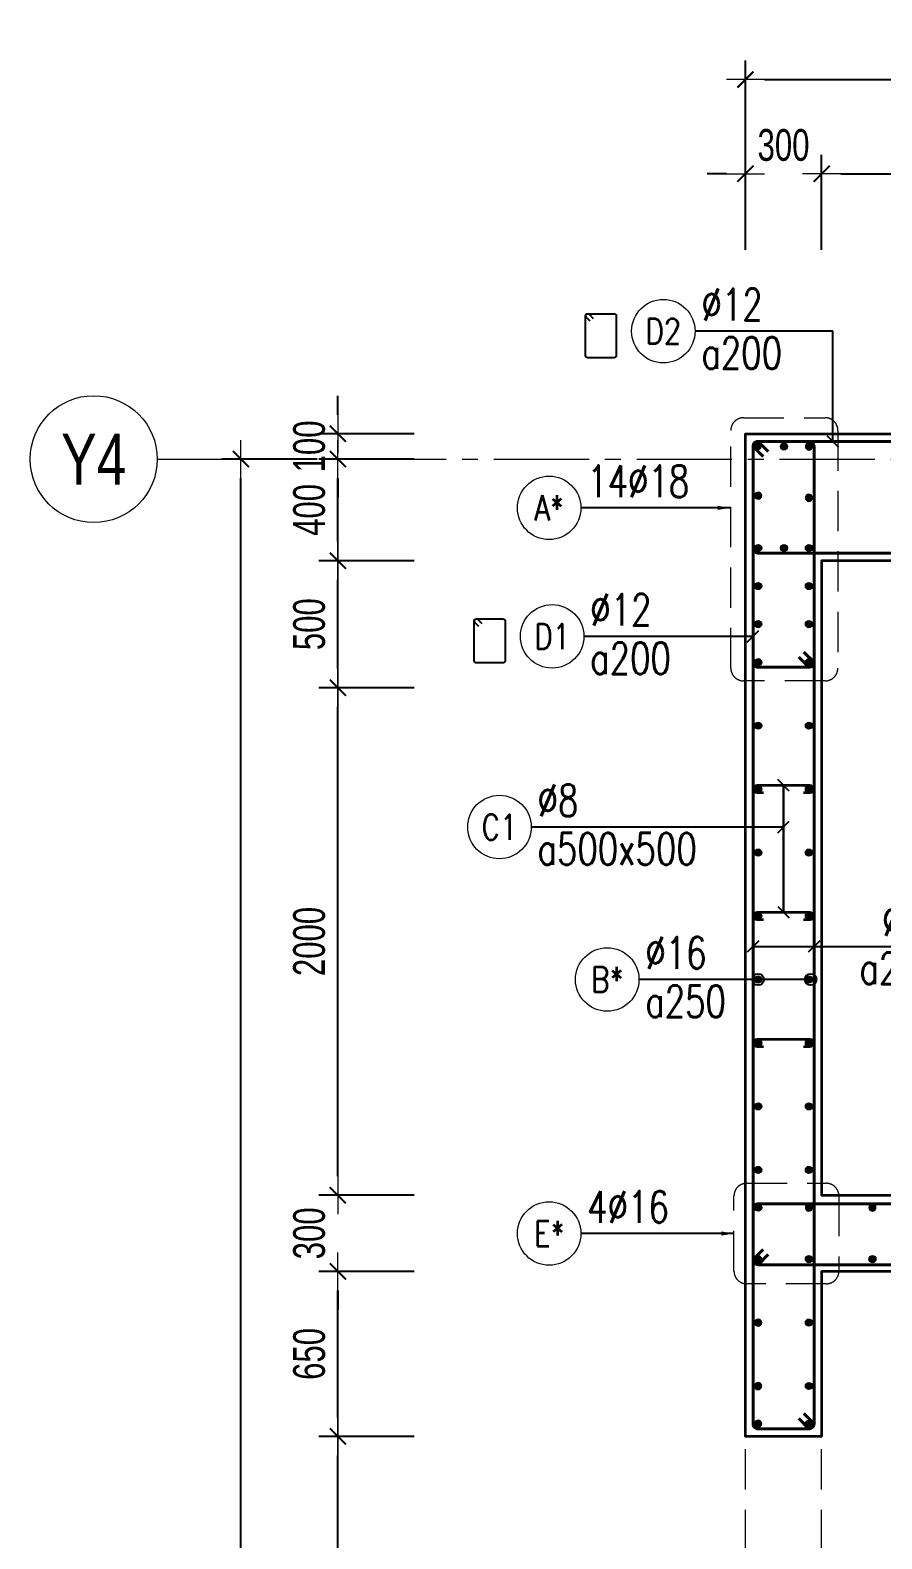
# Model space of a CAD drawing. Header units: millimetres. Extents: x 944027 to 981803, y -83026 to 82675.
# Drawn here: x 964539 to 967892, y 76004 to 81947 of the extents above; entities that cross this region are included whole.
import ezdxf
from ezdxf.enums import TextEntityAlignment as Align

# ---------------------------------------------------------------- set-up
doc = ezdxf.new("R2010")
doc.units = ezdxf.units.MM
doc.header["$MEASUREMENT"] = 0
for name, pattern in [('HIDDEN2', [4.7625, 3.175, -1.5875]), ('HT_Dim Grid$0$CENTER2', [1.125, 0.75, -0.125, 0.125, -0.125]), ('HT_Grid$0$CENTER2', [1.125, 0.75, -0.125, 0.125, -0.125])]:
    doc.linetypes.add(name, pattern=pattern)
doc.layers.get('0').update_dxf_attribs({"lineweight": 20})
doc.layers.get('Defpoints').update_dxf_attribs({"color": 151, "lineweight": 9})
for name, color, linetype, lineweight in [('HT_Dim Grid$0$NDC_S_AXIS', 5, 'HT_Dim Grid$0$CENTER2', 13), ('HT_Dim Grid$0$NDC_S_SYMBOL', 1, 'Continuous', 15), ('HT_Dim Grid$0$NDC_S_TEXT SYMBOL', 7, 'Continuous', 20), ('HT_Grid$0$NDC_S_AXIS', 5, 'HT_Grid$0$CENTER2', 13), ('KC-LEADER', 153, 'Continuous', 18), ('KC-THEP', 6, 'Continuous', 40), ('NDC_S_BEAM', 3, 'HIDDEN2', 20), ('NDC_S_DIM', 1, 'Continuous', 15), ('NDC_S_HIDDEN', 8, 'HIDDEN2', 13), ('NDC_S_LEADER', 1, 'Continuous', 15), ('NDC_S_REBAR', 4, 'Continuous', 35), ('NDC_S_STIRRUP', 4, 'Continuous', 40), ('NDC_S_VN TEXT', 7, 'Continuous', 20), ('NDC_S_WALL', 6, 'Continuous', 35)]:
    doc.layers.add(name, color=color, linetype=linetype, lineweight=lineweight)
doc.layers.add('Ligature', color=1, linetype='Continuous')
doc.styles.add('HT_Dim Grid$0$NDC_ANNO', font='', dxfattribs={"width": 0.8})
doc.styles.add('NDC_ARIAL', font='arial.ttf', dxfattribs={"width": 0.85})
doc.styles.add('NDC_DIM', font='', dxfattribs={"width": 0.75})
doc.styles.add('NDC_EN TXT', font='romans.shx', dxfattribs={"width": 0.8})
doc.styles.get('HT_Dim Grid$0$NDC_ANNO').set_extended_font_data('Dotum')
doc.styles.get('NDC_DIM').set_extended_font_data('Dotum')
doc.dimstyles.new('NDC_1-50', dxfattribs={"dimscale": 50, "dimtxt": 2.5, "dimasz": 1, "dimexe": 1.5, "dimexo": 0, "dimgap": 0.8, "dimtad": 1, "dimdec": 0, "dimdsep": 46, "dimtxsty": 'NDC_ARIAL', "dimblk": 'DIMMARK', "dimcen": 49999.938995, "dimdle": 1.5, "dimclrd": 1, "dimclre": 1, "dimclrt": 3, "dimadec": 0, "dimazin": 0, "dimtfac": 1, "dimtdec": 0, "dimtix": 1, "dimtmove": 2, "dimatfit": 3, "dimfxl": 1, "dimarcsym": 0})
doc.dimstyles.new('NDC_dim_30', dxfattribs={"dimscale": 30, "dimtxt": 2.5, "dimasz": 1.5, "dimexe": 1.5, "dimexo": 2.5, "dimgap": 1, "dimtad": 1, "dimdec": 0, "dimzin": 0, "dimdsep": 46, "dimtxsty": 'NDC_DIM', "dimblk": 'DIMMARK', "dimcen": 0.09, "dimdle": 1.2, "dimclrd": 1, "dimclre": 1, "dimclrt": 3, "dimadec": 0, "dimazin": 0, "dimtfac": 1, "dimtdec": 0, "dimtix": 1, "dimtofl": 0, "dimtmove": 0, "dimatfit": 3, "dimfxl": 6, "dimfxlon": 1, "dimtolj": 1, "dimtzin": 0, "dimarcsym": 0})
doc.dimstyles.new('NDC_dim_50', dxfattribs={"dimscale": 50, "dimtxt": 2.5, "dimasz": 1.5, "dimexe": 1.5, "dimexo": 2.5, "dimgap": 1, "dimtad": 1, "dimdec": 0, "dimzin": 0, "dimdsep": 46, "dimtxsty": 'NDC_DIM', "dimblk": 'DIMMARK', "dimcen": 0.09, "dimdle": 1.2, "dimclrd": 1, "dimclre": 1, "dimclrt": 3, "dimadec": 0, "dimazin": 0, "dimtfac": 1, "dimtdec": 0, "dimtix": 1, "dimtofl": 0, "dimtmove": 0, "dimatfit": 3, "dimfxl": 6, "dimfxlon": 1, "dimtolj": 1, "dimtzin": 0, "dimarcsym": 0})

# ---------------------------------------------------------------- blocks, each defined once
blk = doc.blocks.new('THEP')
at = {"layer": 'KC-LEADER', "color": 6}
blk.add_circle((0, 0), 14, dxfattribs=at)
at = {"layer": 'KC-THEP'}
for p, q in [((-14, 0), (14, 0)), ((9.9, 9.9), (-9.9, -9.9)), ((-9.9, 9.9), (9.9, -9.9)), ((0, 14), (0, -14))]:
    blk.add_line(p, q, dxfattribs=at)
blk = doc.blocks.new('DIMMARK')
at = {"layer": 'NDC_S_DIM', "color": 1}
blk.add_line((-1.5, 0), (1, 0), dxfattribs=at)
at = {"layer": 'NDC_S_DIM', "color": 2, "const_width": 0.1}
blk.add_lwpolyline([(-0.424, -0.424), (0.424, 0.424)], dxfattribs=at)
blk = doc.blocks.new('*U11')
blk.add_circle((-2.5, 0), 2.5)
at = {"layer": 'NDC_S_VN TEXT', "color": 3, "style": 'NDC_EN TXT', "width": 0.75}
for tag, p in [('DK1', (0.5, 0.85)), ('KC1', (0.5, -2.97))]:
    blk.add_attdef(tag, p, '', height=2.5, dxfattribs=at)
at = {"layer": 'NDC_S_VN TEXT', "color": 7, "style": 'NDC_EN TXT', "width": 0.8}
blk.add_attdef('SH2', text='', height=2, dxfattribs=at).set_placement((-2.5, 0), align=Align.MIDDLE)
blk = doc.blocks.new('*U13')
blk.add_circle((-2.5, 0), 2.5)
at = {"layer": 'NDC_S_VN TEXT', "color": 3, "style": 'NDC_EN TXT', "width": 0.75}
blk.add_attdef('DK1', (0.5, 0.85), '', height=2.5, dxfattribs=at)
at = {"layer": 'NDC_S_VN TEXT', "color": 7, "style": 'NDC_EN TXT', "width": 0.8}
blk.add_attdef('SH2', text='', height=2, dxfattribs=at).set_placement((-2.5, 0), align=Align.MIDDLE)
blk = doc.blocks.new('*D120')
at = {"layer": 'Defpoints', "color": 0, "transparency": 16777216}
for p in [(965750.4, 77357), (967825.2, 77357), (967825.2, 77057)]:
    blk.add_point(p, dxfattribs=at)
at = {"layer": 'NDC_S_DIM', "color": 1, "lineweight": -2, "transparency": 16777216}
for p, q in [((965750.4, 77432), (965750.4, 77507)), ((966050.4, 77357), (965675.4, 77357)), ((966050.4, 77057), (965675.4, 77057)), ((965750.4, 76982), (965750.4, 76907))]:
    blk.add_line(p, q, dxfattribs=at)
at = {"layer": 'NDC_S_DIM', "color": 1, "lineweight": -2, "transparency": 16777216, "xscale": 75, "yscale": 75, "zscale": 75}
for p, rotation in [((965750.4, 77357), 270), ((965750.4, 77057), 90)]:
    blk.add_blockref('DIMMARK', p, dxfattribs=dict(at, rotation=rotation))
at = {"layer": 'NDC_S_DIM', "color": 3, "transparency": 16777216, "insert": (965637.8, 77207), "char_height": 125, "attachment_point": 5, "rotation": 90, "style": 'NDC_DIM'}
blk.add_mtext('\\A1;300', dxfattribs=at)
blk = doc.blocks.new('*D121')
at = {"layer": 'Defpoints', "color": 0, "transparency": 16777216}
for p in [(965750.4, 79356.6), (967711.6, 79356.6), (967825.2, 77357)]:
    blk.add_point(p, dxfattribs=at)
at = {"layer": 'NDC_S_DIM', "color": 1, "lineweight": -2, "transparency": 16777216}
for p, q in [((966050.4, 79356.6), (965675.4, 79356.6)), ((965750.4, 77432), (965750.4, 79281.6)), ((966050.4, 77357), (965675.4, 77357))]:
    blk.add_line(p, q, dxfattribs=at)
at = {"layer": 'NDC_S_DIM', "color": 1, "lineweight": -2, "transparency": 16777216, "xscale": 75, "yscale": 75, "zscale": 75}
for p, rotation in [((965750.4, 79356.6), 90), ((965750.4, 77357), 270)]:
    blk.add_blockref('DIMMARK', p, dxfattribs=dict(at, rotation=rotation))
at = {"layer": 'NDC_S_DIM', "color": 3, "transparency": 16777216, "insert": (965637.8, 78356.8), "char_height": 125, "attachment_point": 5, "rotation": 90, "style": 'NDC_DIM'}
blk.add_mtext('\\A1;2000', dxfattribs=at)
blk = doc.blocks.new('*D122')
at = {"layer": 'Defpoints', "color": 0, "transparency": 16777216}
for p in [(965368.5, 80257), (967354.8, 80257), (967354.8, 71257)]:
    blk.add_point(p, dxfattribs=at)
at = {"layer": 'NDC_S_DIM', "color": 1, "lineweight": -2, "transparency": 16777216}
for p, q in [((965668.5, 80257), (965293.5, 80257)), ((965368.5, 71332), (965368.5, 80182)), ((965668.5, 71257), (965293.5, 71257))]:
    blk.add_line(p, q, dxfattribs=at)
at = {"layer": 'NDC_S_DIM', "color": 1, "lineweight": -2, "transparency": 16777216, "xscale": 75, "yscale": 75, "zscale": 75}
for p, rotation in [((965368.5, 80257), 90), ((965368.5, 71257), 270)]:
    blk.add_blockref('DIMMARK', p, dxfattribs=dict(at, rotation=rotation))
at = {"layer": 'NDC_S_DIM', "color": 3, "transparency": 16777216, "insert": (965255.9, 75757), "char_height": 125, "attachment_point": 5, "rotation": 90, "style": 'NDC_DIM'}
blk.add_mtext('\\A1;9000', dxfattribs=at)
blk = doc.blocks.new('*D100')
at = {"layer": 'Defpoints', "color": 0, "transparency": 16777216}
for p in [(967654.8, 81381.3), (967354.8, 80357), (967654.8, 79857)]:
    blk.add_point(p, dxfattribs=at)
at = {"layer": 'NDC_S_DIM', "color": 1, "lineweight": -2, "transparency": 16777216}
for p, q in [((967354.8, 81081.3), (967354.8, 81456.3)), ((967654.8, 81081.3), (967654.8, 81456.3)), ((967279.8, 81381.3), (967204.8, 81381.3)), ((967729.8, 81381.3), (967804.8, 81381.3))]:
    blk.add_line(p, q, dxfattribs=at)
at = {"layer": 'NDC_S_DIM', "color": 1, "lineweight": -2, "transparency": 16777216, "xscale": 75, "yscale": 75, "zscale": 75}
blk.add_blockref('DIMMARK', (967354.8, 81381.3), dxfattribs=at)
at = {"layer": 'NDC_S_DIM', "color": 1, "lineweight": -2, "transparency": 16777216, "xscale": 75, "yscale": 75, "zscale": 75, "rotation": 180}
blk.add_blockref('DIMMARK', (967654.8, 81381.3), dxfattribs=at)
at = {"layer": 'NDC_S_DIM', "color": 3, "transparency": 16777216, "insert": (967504.8, 81493.9), "char_height": 125, "attachment_point": 5, "style": 'NDC_DIM'}
blk.add_mtext('\\A1;300', dxfattribs=at)
blk = doc.blocks.new('*D114')
at = {"layer": 'Defpoints', "color": 0, "transparency": 16777216}
for p in [(969054.8, 81752.3), (969054.8, 80520.4), (967354.8, 80283.3)]:
    blk.add_point(p, dxfattribs=at)
at = {"layer": 'NDC_S_DIM', "color": 1, "lineweight": -2, "transparency": 16777216}
for p, q in [((967354.8, 81452.3), (967354.8, 81827.3)), ((969054.8, 81452.3), (969054.8, 81827.3)), ((967429.8, 81752.3), (968979.8, 81752.3))]:
    blk.add_line(p, q, dxfattribs=at)
at = {"layer": 'NDC_S_DIM', "color": 1, "lineweight": -2, "transparency": 16777216, "xscale": 75, "yscale": 75, "zscale": 75, "rotation": 180}
blk.add_blockref('DIMMARK', (967354.8, 81752.3), dxfattribs=at)
at = {"layer": 'NDC_S_DIM', "color": 1, "lineweight": -2, "transparency": 16777216, "xscale": 75, "yscale": 75, "zscale": 75}
blk.add_blockref('DIMMARK', (969054.8, 81752.3), dxfattribs=at)
at = {"layer": 'NDC_S_DIM', "color": 3, "transparency": 16777216, "insert": (968204.8, 81864.9), "char_height": 125, "attachment_point": 5, "style": 'NDC_DIM'}
blk.add_mtext('\\A1;1700', dxfattribs=at)
blk = doc.blocks.new('*D115')
at = {"layer": 'Defpoints', "color": 0, "transparency": 16777216}
for p in [(965750.4, 79857), (967654.8, 79857), (967711.6, 79356.6)]:
    blk.add_point(p, dxfattribs=at)
at = {"layer": 'NDC_S_DIM', "color": 1, "lineweight": -2, "transparency": 16777216}
for p, q in [((966050.4, 79857), (965675.4, 79857)), ((965750.4, 79431.6), (965750.4, 79782)), ((966050.4, 79356.6), (965675.4, 79356.6))]:
    blk.add_line(p, q, dxfattribs=at)
at = {"layer": 'NDC_S_DIM', "color": 1, "lineweight": -2, "transparency": 16777216, "xscale": 75, "yscale": 75, "zscale": 75}
for p, rotation in [((965750.4, 79857), 90), ((965750.4, 79356.6), 270)]:
    blk.add_blockref('DIMMARK', p, dxfattribs=dict(at, rotation=rotation))
at = {"layer": 'NDC_S_DIM', "color": 3, "transparency": 16777216, "insert": (965637.8, 79606.8), "char_height": 125, "attachment_point": 5, "rotation": 90, "style": 'NDC_DIM'}
blk.add_mtext('\\A1;500', dxfattribs=at)
blk = doc.blocks.new('*D116')
at = {"layer": 'Defpoints', "color": 0, "transparency": 16777216}
for p in [(965750.4, 80257), (967354.8, 80257), (967654.8, 79857)]:
    blk.add_point(p, dxfattribs=at)
at = {"layer": 'NDC_S_DIM', "color": 1, "lineweight": -2, "transparency": 16777216}
for p, q in [((966050.4, 80257), (965675.4, 80257)), ((965750.4, 79932), (965750.4, 80182)), ((966050.4, 79857), (965675.4, 79857))]:
    blk.add_line(p, q, dxfattribs=at)
at = {"layer": 'NDC_S_DIM', "color": 1, "lineweight": -2, "transparency": 16777216, "xscale": 75, "yscale": 75, "zscale": 75}
for p, rotation in [((965750.4, 80257), 90), ((965750.4, 79857), 270)]:
    blk.add_blockref('DIMMARK', p, dxfattribs=dict(at, rotation=rotation))
at = {"layer": 'NDC_S_DIM', "color": 3, "transparency": 16777216, "insert": (965637.8, 80057), "char_height": 125, "attachment_point": 5, "rotation": 90, "style": 'NDC_DIM'}
blk.add_mtext('\\A1;400', dxfattribs=at)
blk = doc.blocks.new('*D90')
at = {"layer": 'Defpoints', "color": 0, "ltscale": 200, "transparency": 16777216}
for p in [(969054.8, 81381.3), (969054.8, 80520.4), (967654.8, 79857)]:
    blk.add_point(p, dxfattribs=at)
at = {"layer": 'NDC_S_DIM', "color": 1, "lineweight": -2, "ltscale": 200, "transparency": 16777216}
for p, q in [((967654.8, 81081.3), (967654.8, 81456.3)), ((969054.8, 81081.3), (969054.8, 81456.3)), ((967729.8, 81381.3), (968979.8, 81381.3))]:
    blk.add_line(p, q, dxfattribs=at)
at = {"layer": 'NDC_S_DIM', "color": 1, "lineweight": -2, "ltscale": 200, "transparency": 16777216, "xscale": 75, "yscale": 75, "zscale": 75, "rotation": 180}
blk.add_blockref('DIMMARK', (967654.8, 81381.3), dxfattribs=at)
at = {"layer": 'NDC_S_DIM', "color": 1, "lineweight": -2, "ltscale": 200, "transparency": 16777216, "xscale": 75, "yscale": 75, "zscale": 75}
blk.add_blockref('DIMMARK', (969054.8, 81381.3), dxfattribs=at)
at = {"layer": 'NDC_S_DIM', "color": 3, "ltscale": 200, "transparency": 16777216, "insert": (968354.8, 81493.9), "char_height": 125, "attachment_point": 5, "style": 'NDC_DIM'}
blk.add_mtext('\\A1;1400', dxfattribs=at)
blk = doc.blocks.new('*U22')
at = {"layer": 'HT_Dim Grid$0$NDC_S_SYMBOL'}
blk.add_line((5, 0), (9, 0), dxfattribs=at)
blk.add_circle((0, 0), 5, dxfattribs=at)
at = {"layer": 'HT_Dim Grid$0$NDC_S_TEXT SYMBOL', "color": 7, "style": 'HT_Dim Grid$0$NDC_ANNO', "width": 0.8}
blk.add_attdef('GRID', text='', height=4, rotation=270, dxfattribs=at).set_placement((0, 0), align=Align.MIDDLE)
blk = doc.blocks.new('*D79')
at = {"layer": 'Defpoints', "color": 0, "ltscale": 200, "transparency": 16777216}
for p in [(965750.4, 80357), (967354.8, 80357), (967354.8, 80257)]:
    blk.add_point(p, dxfattribs=at)
at = {"layer": 'NDC_S_DIM', "color": 1, "lineweight": -2, "ltscale": 200, "transparency": 16777216}
for p, q in [((965750.4, 80432), (965750.4, 80507)), ((966050.4, 80357), (965675.4, 80357)), ((966050.4, 80257), (965675.4, 80257)), ((965750.4, 80182), (965750.4, 80107))]:
    blk.add_line(p, q, dxfattribs=at)
at = {"layer": 'NDC_S_DIM', "color": 1, "lineweight": -2, "ltscale": 200, "transparency": 16777216, "xscale": 75, "yscale": 75, "zscale": 75}
for p, rotation in [((965750.4, 80357), 270), ((965750.4, 80257), 90)]:
    blk.add_blockref('DIMMARK', p, dxfattribs=dict(at, rotation=rotation))
at = {"layer": 'NDC_S_DIM', "color": 3, "ltscale": 200, "transparency": 16777216, "insert": (965637.8, 80307), "char_height": 125, "attachment_point": 5, "rotation": 90, "style": 'NDC_DIM'}
blk.add_mtext('\\A1;100', dxfattribs=at)
blk = doc.blocks.new('*U12')
blk.add_circle((-2.5, 0), 2.5)
at = {"layer": 'NDC_S_VN TEXT', "color": 3, "style": 'NDC_EN TXT', "width": 0.75}
for tag, p in [('DK1', (0.5, 0.85)), ('KC1', (0.5, -2.97))]:
    blk.add_attdef(tag, p, '', height=2.5, dxfattribs=at)
at = {"layer": 'NDC_S_VN TEXT', "color": 7, "style": 'NDC_EN TXT', "width": 0.8}
blk.add_attdef('SH2', text='', height=2, dxfattribs=at).set_placement((-2.5, 0), align=Align.MIDDLE)
blk = doc.blocks.new('*D84')
at = {"layer": 'Defpoints', "color": 0, "ltscale": 200, "transparency": 16777216}
for p in [(965750.4, 76407), (967504.8, 76407), (967487.3, 74957)]:
    blk.add_point(p, dxfattribs=at)
at = {"layer": 'NDC_S_DIM', "color": 1, "lineweight": -2, "ltscale": 200, "transparency": 16777216}
for p, q in [((966050.4, 76407), (965675.4, 76407)), ((965750.4, 75032), (965750.4, 76332)), ((966050.4, 74957), (965675.4, 74957))]:
    blk.add_line(p, q, dxfattribs=at)
at = {"layer": 'NDC_S_DIM', "color": 1, "lineweight": -2, "ltscale": 200, "transparency": 16777216, "xscale": 75, "yscale": 75, "zscale": 75}
for p, rotation in [((965750.4, 76407), 90), ((965750.4, 74957), 270)]:
    blk.add_blockref('DIMMARK', p, dxfattribs=dict(at, rotation=rotation))
at = {"layer": 'NDC_S_DIM', "color": 3, "ltscale": 200, "transparency": 16777216, "insert": (965637.8, 75682), "char_height": 125, "attachment_point": 5, "rotation": 90, "style": 'NDC_DIM'}
blk.add_mtext('\\A1;1450', dxfattribs=at)
blk = doc.blocks.new('*D85')
at = {"layer": 'Defpoints', "color": 0, "ltscale": 200, "transparency": 16777216}
for p in [(965750.4, 77057), (967654.8, 77057), (967504.8, 76407)]:
    blk.add_point(p, dxfattribs=at)
at = {"layer": 'NDC_S_DIM', "color": 1, "lineweight": -2, "ltscale": 200, "transparency": 16777216}
for p, q in [((966050.4, 77057), (965675.4, 77057)), ((965750.4, 76482), (965750.4, 76982)), ((966050.4, 76407), (965675.4, 76407))]:
    blk.add_line(p, q, dxfattribs=at)
at = {"layer": 'NDC_S_DIM', "color": 1, "lineweight": -2, "ltscale": 200, "transparency": 16777216, "xscale": 75, "yscale": 75, "zscale": 75}
for p, rotation in [((965750.4, 77057), 90), ((965750.4, 76407), 270)]:
    blk.add_blockref('DIMMARK', p, dxfattribs=dict(at, rotation=rotation))
at = {"layer": 'NDC_S_DIM', "color": 3, "ltscale": 200, "transparency": 16777216, "insert": (965637.8, 76732), "char_height": 125, "attachment_point": 5, "rotation": 90, "style": 'NDC_DIM'}
blk.add_mtext('\\A1;650', dxfattribs=at)

msp = doc.modelspace()

# ---------------------------------------------------------------- linework, layer by layer
at = {"layer": 'HT_Grid$0$NDC_S_AXIS', "ltscale": 500}
msp.add_line((965239.2, 80257), (975420.7, 80257), dxfattribs=at)
at = {"layer": 'Ligature'}
for points in [[(966743.7, 80800.2), (966727.8, 80816.1, -0.668179), (966733.6, 80830.1), (966838.2, 80830.1, -0.414214), (966846.3, 80821.9), (966846.3, 80664.8, -0.414214), (966838.2, 80656.6), (966733.6, 80656.6, -0.414214), (966725.4, 80664.8), (966725.4, 80821.9, -0.668179), (966739.3, 80827.7), (966755.3, 80811.7)], [(966305.9, 79597.8), (966290, 79613.7, -0.668179), (966295.7, 79627.7), (966400.4, 79627.7, -0.414214), (966408.5, 79619.5), (966408.5, 79462.4, -0.414214), (966400.4, 79454.2), (966295.7, 79454.2, -0.414214), (966287.6, 79462.4), (966287.6, 79619.5, -0.668179), (966301.5, 79625.3), (966317.5, 79609.3)]]:
    msp.add_lwpolyline(points, format="xyb", dxfattribs=at)
at = {"layer": 'NDC_S_BEAM', "ltscale": 50}
for p, q in [((967354.8, 75007), (967354.8, 76407)), ((967654.8, 75007), (967654.8, 76407))]:
    msp.add_line(p, q, dxfattribs=at)
at = {"layer": 'NDC_S_HIDDEN', "ltscale": 50}
for points in [[(967347.4, 80420.1), (967668.7, 80420.1, -0.414214), (967718.7, 80370.1), (967718.7, 79433.6, -0.414214), (967668.7, 79383.6), (967347.4, 79383.6, -0.414214), (967297.4, 79433.6), (967297.4, 80370.1, -0.414214)], [(967359.8, 77404.2), (967672.9, 77404.2, -0.414214), (967722.9, 77354.2), (967722.9, 77058.4, -0.414214), (967672.9, 77008.4), (967359.8, 77008.4, -0.414214), (967309.8, 77058.4), (967309.8, 77354.2, -0.414214)]]:
    msp.add_lwpolyline(points, format="xyb", close=True, dxfattribs=at)
at = {"layer": 'NDC_S_REBAR'}
for points in [[(967426.3, 78942), (967401.3, 78942, -1), (967401.3, 78972), (967608.4, 78972, -1), (967608.4, 78942), (967583.4, 78942)], [(967426.3, 78442), (967401.3, 78442, -1), (967401.3, 78472), (967608.4, 78472, -1), (967608.4, 78442), (967583.4, 78442)], [(967426.3, 77942), (967401.3, 77942, -1), (967401.3, 77972), (967608.4, 77972, -1), (967608.4, 77942), (967583.4, 77942)]]:
    msp.add_lwpolyline(points, format="xyb", dxfattribs=at)
at = {"layer": 'NDC_S_STIRRUP'}
for points in [[(967444.8, 80287), (967404.8, 80327, 0.414214), (967384.8, 80307), (967384.8, 79907, 0.414214), (967404.8, 79887), (969100.1, 79887, 0.414214), (969120.1, 79907), (969120.1, 80307, 0.414214), (969100.1, 80327), (967404.8, 80327, 0.414214), (967384.8, 80307), (967424.8, 80267)], [(967584.8, 76497), (967624.8, 76457, -0.414214), (967604.8, 76437), (967404.8, 76437, -0.414214), (967384.8, 76457), (967384.8, 80307, -0.414214), (967404.8, 80327), (967604.8, 80327, -0.414214), (967624.8, 80307), (967624.8, 76457, -0.414214), (967604.8, 76437), (967564.8, 76477)], [(967584.9, 79497), (967624.9, 79457, -0.414214), (967604.9, 79437), (967404.9, 79437, -0.414214), (967384.9, 79457), (967384.8, 80307, -0.414214), (967404.8, 80327), (967604.8, 80327, -0.414214), (967624.8, 80307), (967624.9, 79457, -0.414214), (967604.9, 79437), (967564.9, 79477)], [(967444.8, 77123.6), (967404.8, 77083.6, -0.414214), (967384.8, 77103.6), (967384.8, 77303.6, -0.414214), (967404.8, 77323.6), (970604.8, 77323.6, -0.414214), (970624.8, 77303.6), (970624.8, 77103.6, -0.414358), (970604.8, 77083.6), (967404.8, 77083.6, -0.414214), (967384.8, 77103.6), (967424.8, 77143.6)]]:
    msp.add_lwpolyline(points, format="xyb", dxfattribs=at)
at = {"layer": 'NDC_S_WALL'}
msp.add_lwpolyline([(970354.8, 71657), (970354.8, 77057), (967654.8, 77057), (967654.8, 76407), (967354.8, 76407), (967354.8, 80357), (969154.8, 80357), (969154.8, 79857), (967654.8, 79857), (967654.8, 77357), (970354.8, 77357), (970354.8, 79857), (969954.8, 79857)], dxfattribs=at)

# ---------------------------------------------------------------- block references
at = {"layer": 'HT_Dim Grid$0$NDC_S_AXIS'}
ref = msp.add_blockref('*U22', (964789.2, 80257), dxfattribs=dict(at, xscale=50, yscale=50, zscale=150))
ref.add_attrib('GRID', 'Y4', dxfattribs={"layer": 'HT_Dim Grid$0$NDC_S_TEXT SYMBOL', "color": 7, "height": 200, "style": 'HT_Dim Grid$0$NDC_ANNO', "width": 0.8}).set_placement((964789.2, 80257), align=Align.MIDDLE)
at = {"layer": 'KC-THEP'}
for p, rotation in [((967401.3, 80307), 189.6685644363809), ((967506.5, 80307), 189.6685644363809), ((967404.8, 79907), 189.6685644363809), ((967506.5, 79907), 189.6685644363809), ((967604.8, 79907), 189.6685644363809), ((967404.8, 79757), 189.6685644363809), ((967604.8, 79757), 189.6685644363809), ((967404.8, 79607), 189.6685644363809), ((967604.8, 79607), 189.6685644363809), ((967404.8, 79457), 189.6685644363807), ((967604.8, 79457), 189.6685644363807), ((967404.8, 79207), 189.6685644363807), ((967604.8, 79207), 189.6685644363807), ((967404.8, 78957), 189.6685644363807), ((967604.8, 78957), 189.6685644363807), ((967404.8, 78707), 189.6685644363807), ((967604.8, 78707), 189.6685644363807), ((967404.8, 78457), 189.6685644363807), ((967604.8, 78457), 189.6685644363807), ((967404.8, 78207), 189.6685644363807), ((967604.8, 78207), 189.6685644363807), ((967404.8, 77957), 189.6685644363807), ((967604.8, 77957), 189.6685644363807), ((967404.8, 77707), 189.6685644363807), ((967604.8, 77707), 189.6685644363807), ((967404.8, 77457), 189.6685644363807), ((967604.8, 77457), 189.6685644363807), ((967404.8, 77308.3), 189.6685644363809), ((967604.8, 77105.5), 189.6685644363809), ((967854.8, 77105.5), 189.6685644363809), ((967604.8, 76855.5), 189.6685644363809), ((967604.8, 76605.5), 189.6685644363809), ((967604.8, 76457.3), 189.6685644363809)]:
    msp.add_blockref('THEP', p, dxfattribs=dict(at, rotation=rotation))
at = {"layer": 'KC-THEP', "xscale": -1, "rotation": 350.3314355636191}
for p in [(967604.8, 80307), (967404.8, 80113.2), (967604.8, 80104.7), (967604.8, 77308.6), (967854.8, 77308.6), (967404.8, 77105.2), (967404.8, 76855.2), (967404.8, 76605.2), (967404.8, 76457)]:
    msp.add_blockref('THEP', p, dxfattribs=at)
at = {"layer": 'NDC_S_VN TEXT', "xscale": 50, "yscale": 50, "zscale": 50}
for name, p, values in [('*U11', (967156.7, 80761.2), {'SH2': 'D2', 'DK1': '%%C12', 'KC1': 'a200'}), ('*U13', (966707.1, 80065.1), {'SH2': 'A*', 'DK1': '14%%C18'}), ('*U11', (966718.9, 79558.8), {'SH2': 'D1', 'DK1': '%%C12', 'KC1': 'a200'}), ('*U12', (966511.5, 78807.7), {'SH2': 'C1', 'DK1': '%%c8', 'KC1': 'a500x500'}), ('*U11', (966935.8, 78207), {'SH2': 'B*', 'DK1': '%%C16', 'KC1': 'a250'}), ('*U13', (966707.1, 77206.3), {'SH2': 'E*', 'DK1': '4%%C16'})]:
    msp.add_blockref(name, p, dxfattribs=at).add_auto_attribs(values)
at = {"layer": 'NDC_S_VN TEXT'}
ref = msp.add_blockref('*U11', (968181.6, 78337.5), dxfattribs=dict(at, xscale=-50, yscale=50, zscale=50))
ref.add_attrib('SH2', 'N6', dxfattribs={"color": 7, "height": 100, "style": 'NDC_EN TXT', "width": 0.8}).set_placement((968306.6, 78337.5), align=Align.MIDDLE)
ref.add_attrib('DK1', '%%C12', (967893.2, 78379.7), dxfattribs={"color": 3, "height": 125, "style": 'NDC_EN TXT', "width": 0.75})
ref.add_attrib('KC1', 'a200', (967803.9, 78188.8), dxfattribs={"color": 3, "height": 125, "style": 'NDC_EN TXT', "width": 0.75})

# ---------------------------------------------------------------- dimensions: what is measured, and where the dimension line sits
at = {"layer": 'NDC_S_DIM'}
for base, p1, p2, picture, middle in [((969054.8, 81752.3), (967354.8, 80283.3), (969054.8, 80520.4), '*D114', (968204.8, 81864.9)), ((967654.8, 81381.3), (967354.8, 80357), (967654.8, 79857), '*D100', (967504.8, 81493.9))]:
    dim = msp.add_linear_dim(base=base, p1=p1, p2=p2, dimstyle='NDC_dim_50', dxfattribs=at)
    dim.commit()
    dim.dimension.update_dxf_attribs({"geometry": picture, "text_midpoint": middle})
at = {"layer": 'NDC_S_DIM', "ltscale": 200}
dim = msp.add_linear_dim(base=(969054.8, 81381.3), p1=(967654.8, 79857), p2=(969054.8, 80520.4), dimstyle='NDC_dim_50', override={"dimtmove": 1}, dxfattribs=at)
dim.commit()
dim.dimension.update_dxf_attribs({"geometry": '*D90', "text_midpoint": (968354.8, 81493.9)})
for base, p1, p2, picture, middle in [((965750.4, 80357), (967354.8, 80257), (967354.8, 80357), '*D79', (965637.8, 80307)), ((965750.4, 77057), (967504.8, 76407), (967654.8, 77057), '*D85', (965637.8, 76732)), ((965750.4, 76407), (967487.3, 74957), (967504.8, 76407), '*D84', (965637.8, 75682))]:
    dim = msp.add_linear_dim(base=base, p1=p1, p2=p2, angle=90, dimstyle='NDC_dim_50', override={"dimtmove": 1}, dxfattribs=at)
    dim.commit()
    dim.dimension.update_dxf_attribs({"geometry": picture, "text_midpoint": middle})
at = {"layer": 'NDC_S_DIM'}
dim = msp.add_linear_dim(base=(965368.5, 80257), p1=(967354.8, 71257), p2=(967354.8, 80257), angle=90, dimstyle='NDC_dim_50', dxfattribs=at)
dim.commit()
dim.dimension.update_dxf_attribs({"geometry": '*D122', "text_midpoint": (965255.9, 75757)})
for base, p1, p2, picture, middle in [((965750.4, 80257), (967654.8, 79857), (967354.8, 80257), '*D116', (965637.8, 80057)), ((965750.4, 79857), (967711.6, 79356.6), (967654.8, 79857), '*D115', (965637.8, 79606.8)), ((965750.4, 79356.6), (967825.2, 77357), (967711.6, 79356.6), '*D121', (965637.8, 78356.8)), ((965750.4, 77357), (967825.2, 77057), (967825.2, 77357), '*D120', (965637.8, 77207))]:
    dim = msp.add_linear_dim(base=base, p1=p1, p2=p2, angle=90, dimstyle='NDC_dim_50', override={"dimtmove": 1}, dxfattribs=at)
    dim.commit()
    dim.dimension.update_dxf_attribs({"geometry": picture, "text_midpoint": middle})

# ---------------------------------------------------------------- leaders
at = {"layer": 'NDC_S_LEADER'}
for points, dimstyle, override in [([(967698.3, 80327), (967698.3, 80761.2), (967156.7, 80761.2)], 'NDC_dim_30', {"dimgap": 1, "dimtad": 0, "dimldrblk": 'Oblique'}), ([(967384.8, 79558.8), (966716.8, 79558.8)], 'NDC_dim_30', {"dimtad": 0, "dimldrblk": 'Oblique'}), ([(967504.8, 78972), (967504.8, 78472)], 'NDC_dim_30', {"dimtad": 0, "dimldrblk": 'Oblique'}), ([(967504.8, 78472), (967504.8, 78972)], 'NDC_dim_30', {"dimtad": 0, "dimldrblk": 'Oblique'}), ([(967504.8, 78807.7), (966511.5, 78807.7)], 'NDC_dim_30', {"dimtad": 0, "dimldrblk": 'Oblique'}), ([(967384.8, 78337.3), (968181.6, 78337.3)], 'NDC_dim_30', {"dimtad": 0, "dimldrblk": 'Oblique'}), ([(967624.8, 78337.3), (968181.6, 78337.3)], 'NDC_dim_30', {"dimtad": 0, "dimldrblk": 'Oblique'}), ([(967611.8, 78207), (966935.8, 78207)], 'NDC_dim_30', {"dimtad": 0, "dimldrblk": 'Origin'}), ([(967404.8, 78207), (966935.8, 78207)], 'NDC_dim_30', {"dimtad": 0, "dimldrblk": 'Origin'}), ([(967309.8, 77206.3), (966707.1, 77206.3)], 'NDC_1-50', {"dimgap": 0.8, "dimtad": 0})]:
    msp.add_leader(points, dimstyle=dimstyle, override=override, dxfattribs=at)
msp.add_leader([(967295.2, 80065.1), (966707.1, 80065.1)], dimstyle='NDC_1-50', dxfattribs=at)

doc.saveas('drawing.dxf')
